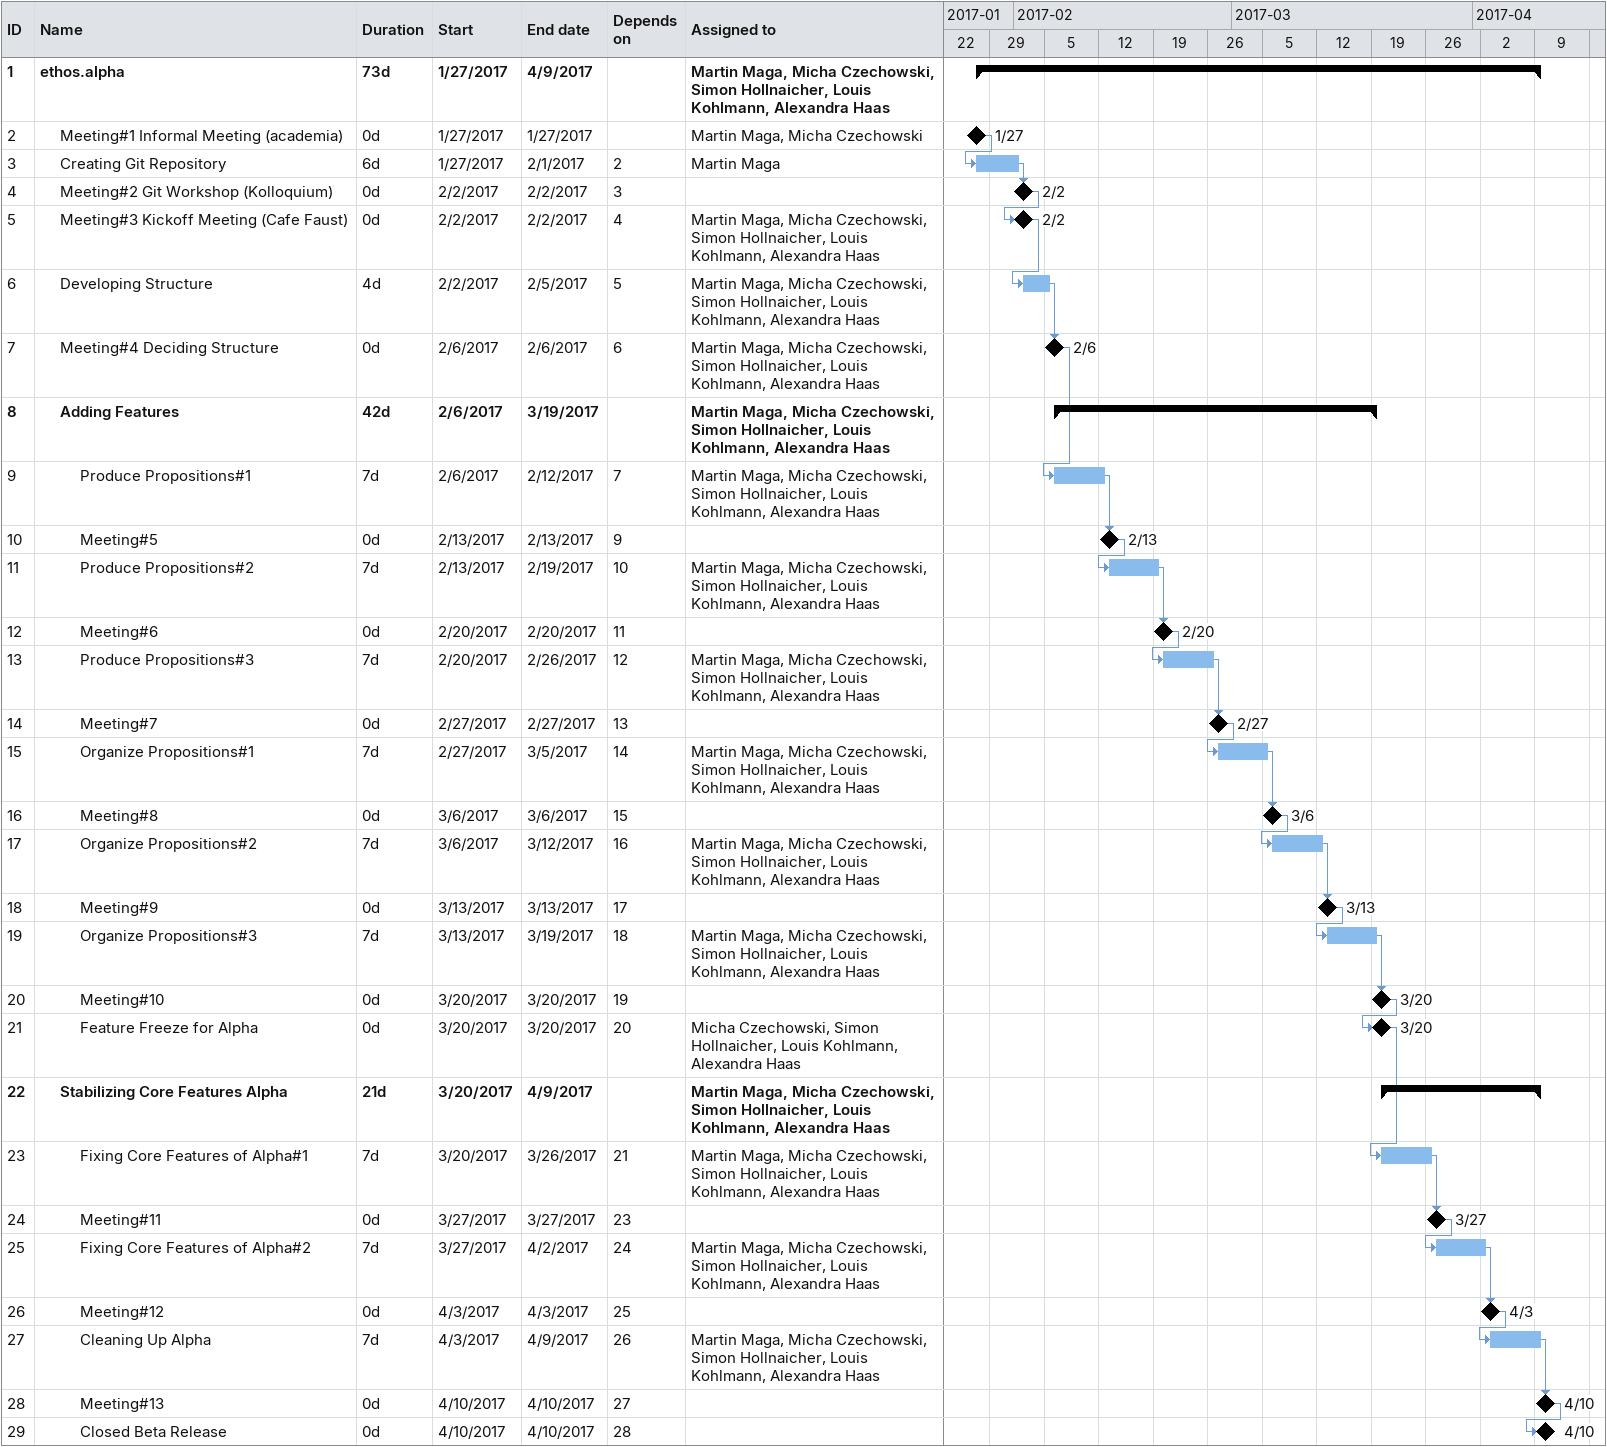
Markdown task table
| ID | Level | Task | Duration | Start | Finish | Predecessors | Resources |
|---|---|---|---|---|---|---|---|
| 1 | 1 | **ethos.alpha** | 73d | 2017-01-27 | 2017-04-09 |  | Martin Maga, Micha Czechowski, Simon Hollnaicher, Louis Kohlmann, Alexandra Haas |
| 2 | 2 | Meeting#1 Informal Meeting (academia) | 0d | 2017-01-27 | 2017-01-27 |  | Martin Maga, Micha Czechowski |
| 3 | 2 | Creating Git Repository | 6d | 2017-01-27 | 2017-02-01 | 2 | Martin Maga |
| 4 | 2 | Meeting#2 Git Workshop (Kolloquium) | 0d | 2017-02-02 | 2017-02-02 | 3 |  |
| 5 | 2 | Meeting#3 Kickoff Meeting (Cafe Faust) | 0d | 2017-02-02 | 2017-02-02 | 4 | Martin Maga, Micha Czechowski, Simon Hollnaicher, Louis Kohlmann, Alexandra Haas |
| 6 | 2 | Developing Structure | 4d | 2017-02-02 | 2017-02-05 | 5 | Martin Maga, Micha Czechowski, Simon Hollnaicher, Louis Kohlmann, Alexandra Haas |
| 7 | 2 | Meeting#4 Deciding Structure | 0d | 2017-02-06 | 2017-02-06 | 6 | Martin Maga, Micha Czechowski, Simon Hollnaicher, Louis Kohlmann, Alexandra Haas |
| 8 | 2 | **Adding Features** | 42d | 2017-02-06 | 2017-03-19 |  | Martin Maga, Micha Czechowski, Simon Hollnaicher, Louis Kohlmann, Alexandra Haas |
| 9 | 3 | Produce Propositions#1 | 7d | 2017-02-06 | 2017-02-12 | 7 | Martin Maga, Micha Czechowski, Simon Hollnaicher, Louis Kohlmann, Alexandra Haas |
| 10 | 3 | Meeting#5 | 0d | 2017-02-13 | 2017-02-13 | 9 |  |
| 11 | 3 | Produce Propositions#2 | 7d | 2017-02-13 | 2017-02-19 | 10 | Martin Maga, Micha Czechowski, Simon Hollnaicher, Louis Kohlmann, Alexandra Haas |
| 12 | 3 | Meeting#6 | 0d | 2017-02-20 | 2017-02-20 | 11 |  |
| 13 | 3 | Produce Propositions#3 | 7d | 2017-02-20 | 2017-02-26 | 12 | Martin Maga, Micha Czechowski, Simon Hollnaicher, Louis Kohlmann, Alexandra Haas |
| 14 | 3 | Meeting#7 | 0d | 2017-02-27 | 2017-02-27 | 13 |  |
| 15 | 3 | Organize Propositions#1 | 7d | 2017-02-27 | 2017-03-05 | 14 | Martin Maga, Micha Czechowski, Simon Hollnaicher, Louis Kohlmann, Alexandra Haas |
| 16 | 3 | Meeting#8 | 0d | 2017-03-06 | 2017-03-06 | 15 |  |
| 17 | 3 | Organize Propositions#2 | 7d | 2017-03-06 | 2017-03-12 | 16 | Martin Maga, Micha Czechowski, Simon Hollnaicher, Louis Kohlmann, Alexandra Haas |
| 18 | 3 | Meeting#9 | 0d | 2017-03-13 | 2017-03-13 | 17 |  |
| 19 | 3 | Organize Propositions#3 | 7d | 2017-03-13 | 2017-03-19 | 18 | Martin Maga, Micha Czechowski, Simon Hollnaicher, Louis Kohlmann, Alexandra Haas |
| 20 | 3 | Meeting#10 | 0d | 2017-03-20 | 2017-03-20 | 19 |  |
| 21 | 3 | Feature Freeze for Alpha | 0d | 2017-03-20 | 2017-03-20 | 20 | Micha Czechowski, Simon Hollnaicher, Louis Kohlmann, Alexandra Haas |
| 22 | 2 | **Stabilizing Core Features Alpha** | 21d | 2017-03-20 | 2017-04-09 |  | Martin Maga, Micha Czechowski, Simon Hollnaicher, Louis Kohlmann, Alexandra Haas |
| 23 | 3 | Fixing Core Features of Alpha#1 | 7d | 2017-03-20 | 2017-03-26 | 21 | Martin Maga, Micha Czechowski, Simon Hollnaicher, Louis Kohlmann, Alexandra Haas |
| 24 | 3 | Meeting#11 | 0d | 2017-03-27 | 2017-03-27 | 23 |  |
| 25 | 3 | Fixing Core Features of Alpha#2 | 7d | 2017-03-27 | 2017-04-02 | 24 | Martin Maga, Micha Czechowski, Simon Hollnaicher, Louis Kohlmann, Alexandra Haas |
| 26 | 3 | Meeting#12 | 0d | 2017-04-03 | 2017-04-03 | 25 |  |
| 27 | 3 | Cleaning Up Alpha | 7d | 2017-04-03 | 2017-04-09 | 26 | Martin Maga, Micha Czechowski, Simon Hollnaicher, Louis Kohlmann, Alexandra Haas |
| 28 | 3 | Meeting#13 | 0d | 2017-04-10 | 2017-04-10 | 27 |  |
| 29 | 3 | Closed Beta Release | 0d | 2017-04-10 | 2017-04-10 | 28 |  |
